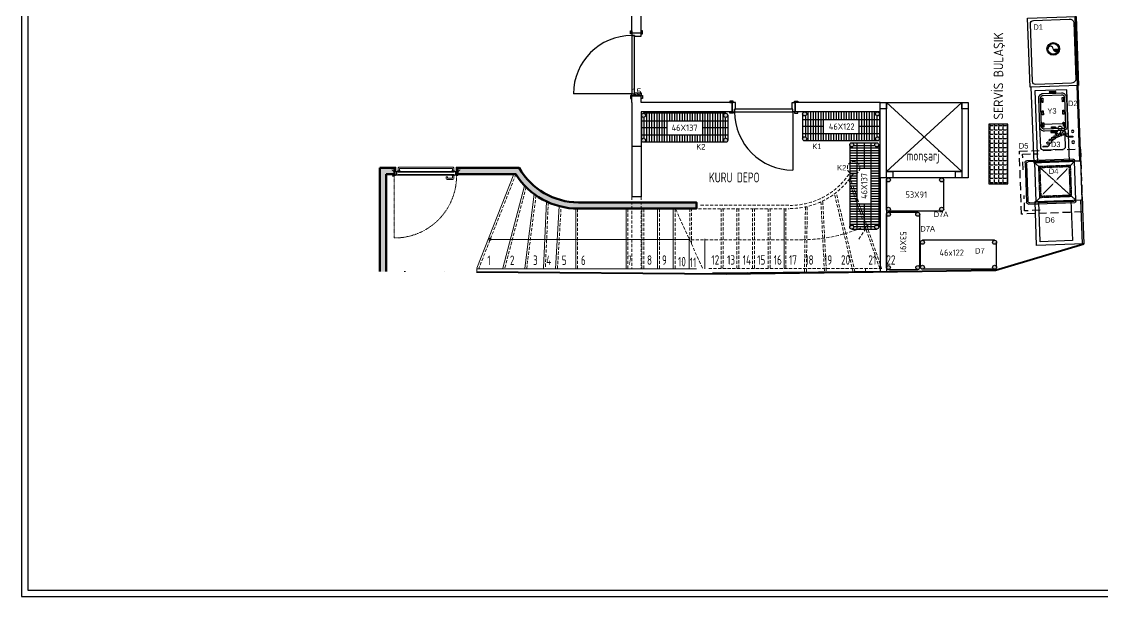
# Model space of a CAD drawing. Header units: millimetres. Extents: x 8884 to 18446, y 10737 to 16556.
# Drawn here: x 8884 to 10600, y 10737 to 11651 of the extents above; entities that cross this region are included whole.
import ezdxf

# ---------------------------------------------------------------- set-up
doc = ezdxf.new("R2010")
doc.units = ezdxf.units.MM
for name, pattern in [('DASHED', [0.75, 0.5, -0.25]), ('DOT', [6.35, 0, -6.35]), ('DUZ', [0]), ('HIDDEN', [0.375, 0.25, -0.125]), ('HIDDENX2', [19.05, 12.7, -6.35])]:
    doc.linetypes.add(name, pattern=pattern)
for name, color, linetype, lineweight in [('continious2', 253, 'Continuous', 25), ('DOGRAMA', 4, 'Continuous', 18), ('DOGRAMA_GOR', 241, 'Continuous', 15), ('Duvar', 1, 'Continuous', 15), ('FURNITURE (3RDF)', 43, 'Continuous', 20), ('M_TAR_03', 41, 'Continuous', 9), ('TRS-ACK-KAPI-AHS', 40, 'Continuous', 18), ('TRS-DVR-EKLNN', 1, 'Continuous', 50), ('TRS-DVR-OZGN', 192, 'Continuous', 40), ('TRS-EKP-KRKLK', 32, 'Continuous', 15), ('TRS-IZD-UST', 190, 'DOT', 20), ('TRS-MRD', 113, 'Continuous', 15), ('TRS-MRD-KABA', 115, 'HIDDEN', 9), ('TRS-YAZI-MAHL', 20, 'Continuous', 13), ('TRS-YAZI-MRDVN', 101, 'Continuous', 0), ('yeni_duvar', 35, 'DUZ', 9)]:
    doc.layers.add(name, color=color, linetype=linetype, lineweight=lineweight)
doc.layers.add('Kıtc-003 Kapı', color=3, linetype='Continuous')
doc.layers.add('S2000-002 Çizgi', color=7, linetype='Continuous')
doc.styles.add('ARIALTUR', font='isocpeur.ttf', dxfattribs={"width": 0.9, "height": 15})
doc.styles.get("Standard").update_dxf_attribs({"font": 'arial.ttf'})
doc.styles.add('STYLE1', font='isocpeur.ttf', dxfattribs={"height": 0.2})
doc.styles.add('TAKSİM', font='GOTHIC.TTF', dxfattribs={"height": 20})
doc.styles.add('yazı_kck_50', font='isocpeur.ttf', dxfattribs={"width": 0.7, "height": 15})
doc.dimstyles.new('ISO-25', dxfattribs={"dimtxt": 10, "dimasz": 2.5, "dimexe": 1.25, "dimexo": 0.625, "dimtad": 1, "dimdec": 0, "dimtxsty": 'Standard', "dimcen": 2.5, "dimadec": 0, "dimazin": 0, "dimtfac": 1, "dimtdec": 0, "dimtmove": 0, "dimatfit": 3, "dimfxl": 1, "dimarcsym": 0})
pattern_1 = [(0, (-55211.069, -31343.1769), (0.3175, 0.635), [0, -0.635])]

# ---------------------------------------------------------------- blocks, each defined once
blk = doc.blocks.new('A$C7ED97EAE')
at = {"layer": 'S2000-002 Çizgi'}
for p, q in [((3.5, 88.5), (65.5, 88.5)), ((3.5, 15), (3.5, 88.5)), ((65.5, 88.5), (65.5, 15)), ((0, 3), (0, 76.5)), ((2, 78.5), (3.5, 78.5)), ((2, 5), (2, 75)), ((3.5, 78.5), (65.5, 78.5)), ((3.5, 76.5), (3.5, 76.5)), ((65.5, 78.5), (67, 78.5)), ((65.5, 76.5), (65.5, 76.5)), ((67, 75), (67, 5)), ((69, 76.5), (69, 3)), ((66, 0), (3, 0)), ((65.5, 15), (3.5, 15)), ((64, 2), (5, 2)), ((67, 15), (65.5, 15))]:
    blk.add_line(p, q, dxfattribs=at)
at = {"layer": 'S2000-002 Çizgi', "linetype": 'DASHED'}
for p, q in [((65.5, 78.5), (3.5, 15)), ((65.5, 15), (3.5, 78.5))]:
    blk.add_line(p, q, dxfattribs=at)
for points in [[(9.5, 21.5), (59.5, 21.5), (59.5, 71.5), (9.5, 71.5)], [(11.5, 23.5), (57.5, 23.5), (57.5, 69.5), (11.5, 69.5)]]:
    blk.add_lwpolyline(points, close=True, dxfattribs=at)
at = {"layer": 'S2000-002 Çizgi'}
for centre, radius, start, end in [((2, 76.5), 2, 90, 180), ((3.5, 75), 1.5, 90, 180), ((65.5, 75), 1.5, 0, 90), ((67, 76.5), 2, 0, 90), ((3, 3), 3, 180, 270), ((5, 5), 3, 180, 270), ((64, 5), 3, 270, 0), ((66, 3), 3, 270, 0)]:
    blk.add_arc(centre, radius, start, end, dxfattribs=at)
blk = doc.blocks.new('A$C40B23311')
for p, q in [((16.6, 64.2), (26.8, 64.2)), ((16.6, 63.4), (26.8, 63.4)), ((16.6, 1.7), (26.8, 1.7)), ((16.6, 0.8), (26.8, 0.8))]:
    blk.add_line(p, q)
for points in [[(44, 10), (44, 55.1, 0.414214), (36.6, 62.6), (7.4, 62.6, 0.414214), (0, 55.1), (0, 10, 0.414214), (7.4, 2.6), (36.6, 2.6, 0.414214)], [(41, 10), (41, 55.1, 0.414214), (36.6, 59.6), (7.4, 59.6, 0.414214), (3, 55.1), (3, 10, 0.414214), (7.4, 5.6), (36.6, 5.6, 0.414214)]]:
    blk.add_lwpolyline(points, format="xyb", close=True)
for points in [[(4.7, 48.5), (6.5, 48.5), (6.5, 55), (4.7, 55)], [(16.6, 65.1), (26.8, 65.1), (26.8, 62.6), (16.6, 62.6)], [(37.5, 48.5), (39.3, 48.5), (39.3, 55), (37.5, 55)], [(4.7, 28.5), (6.5, 28.5), (6.5, 35), (4.7, 35)], [(37.5, 28.5), (39.3, 28.5), (39.3, 35), (37.5, 35)], [(4.7, 9.3), (6.5, 9.3), (6.5, 15.8), (4.7, 15.8)], [(16.6, 2.6), (26.8, 2.6), (26.8, 0), (16.6, 0)], [(25.2, 7.3), (25.2, 9.1), (18.8, 9.1), (18.8, 7.3)], [(37.5, 9.3), (39.3, 9.3), (39.3, 15.8), (37.5, 15.8)]]:
    blk.add_lwpolyline(points, close=True)
blk = doc.blocks.new('A$C0C625EC9')
blk.add_lwpolyline([(0, 2), (70, 2), (70, 0), (0, 0)], close=True)
at = {"layer": 'S2000-002 Çizgi'}
for points in [[(70, 0), (0, 0), (0, 75), (70, 75)], [(70, 18), (6, 18), (6, 69), (70, 69)]]:
    blk.add_lwpolyline(points, close=True, dxfattribs=at)
blk = doc.blocks.new('A$C7BE05278')
at = {"layer": 'S2000-002 Çizgi'}
h = blk.add_hatch(color=256, dxfattribs=at)
h.paths.add_polyline_path([(4.7, 9.9, -0.025454), (4.8, 10.4, 0.278063), (0.8, 7.5), (1.2, 7.3, -0.265675)])
h.paths.add_polyline_path([(5.4, 10.4, 0.028094), (4.8, 10.4, 0.025454), (4.7, 9.9, -0.030609), (5.2, 9.9, -0.027259)])
h.paths.add_polyline_path([(5.4, 10.4, 0.027259), (5.2, 9.9, -0.171751), (7.9, 9), (7.9, 9), (7.9, 9, -1.347305), (5.2, 7.1, -0.147228), (5.2, 9.9, 0.030609), (4.7, 9.9, 0.138731), (4.7, 7, 1.347306), (8.2, 9.4, 0.162476)])
h.paths.add_polyline_path([(12.5, 12.7), (12.7, 13.1, 0.483116), (4.8, 10.4, -0.028094), (5.4, 10.4, -0.470681)])
for p, q in [((14.4, 47.6), (14.3, 41.7)), ((14.4, 47.6), (14.3, 41.7)), ((14.3, 41.7), (15.9, 41.7)), ((14.3, 41.7), (15.9, 41.7)), ((16, 47.6), (14.4, 47.6)), ((16, 47.6), (14.4, 47.6)), ((15.1, 47.6), (15, 38.9)), ((15.9, 41.7), (16, 47.6)), ((15.9, 41.7), (16, 47.6)), ((0.5, 7.3), (0, 0)), ((0.5, 7.3), (0, 0)), ((0, 0), (1.9, 0)), ((1.5, 7.3), (0.5, 7.3)), ((1.5, 7.3), (0.5, 7.3)), ((1.9, 0), (1.5, 7.3)), ((1.9, 0), (1.5, 7.3))]:
    blk.add_line(p, q, dxfattribs=at)
for centre in [(6.3, 47.8), (23.5, 47.6)]:
    blk.add_circle(centre, 1.99, dxfattribs=at)
for centre, radius, start, end in [((17.8, 38.9), 2.86, 179.43, 359.43), ((19.1, 38.9), 1.6, 359.43, 179.43), ((25.1, 38.8), 7.64, 179.43, 242.0346), ((23.5, 30.9), 5.53, 105.7663, 225.7833), ((22.6, 34), 2.23, 242.0346, 105.7663), ((14.4, 12.6), 4.98, 103.1199, 200.7743), ((15.6, 16.7), 3.77, 86.0156, 220.6772), ((13.7, 15.7), 1.76, 236.8088, 103.1199), ((18.1, 21.1), 3.83, 52.4089, 229.1112), ((16.5, 19.2), 1.37, 229.1112, 116.3243), ((20, 25.6), 3.8, 74.9498, 261.6763), ((19.6, 23.1), 1.26, 261.6763, 52.4089), ((20.6, 27.9), 1.41, 225.7833, 74.9498), ((4.8, 5.6), 4.31, 51.245, 156.7533), ((9.4, 8.6), 4.83, 57.0103, 197.5795), ((6.4, 7.6), 1.7, 197.5795, 51.245), ((11.2, 11.3), 1.54, 200.7743, 57.0103)]:
    blk.add_arc(centre, radius, start, end, dxfattribs=at)
blk.add_solid([(15.9, 41.7), (14.3, 41.7), (16, 47.6), (14.4, 47.6)], dxfattribs=at)
blk = doc.blocks.new('f')
at = {"layer": 'S2000-002 Çizgi'}
for p, q in [((10719.7, 11880.9), (10727.5, 11882)), ((10714.5, 11875.5), (10714.5, 11867.6)), ((10718.4, 11877.1), (10724.5, 11872.1))]:
    blk.add_line(p, q, dxfattribs=at)
for points in [[(10768, 11911.7), (10648, 11911.7), (10648, 11836.7), (10768, 11836.7)], [(10768, 11911.7), (10648, 11911.7), (10648, 11909.7), (10768, 11909.7)], [(10768, 11893.7), (10654, 11893.7), (10654, 11842.7), (10768, 11842.7)]]:
    blk.add_lwpolyline(points, close=True, dxfattribs=at)
blk.add_lwpolyline([(10712, 11848.2), (10744, 11848.2, 0.414214), (10748, 11852.2), (10748, 11884.2, 0.414214), (10744, 11888.2), (10712, 11888.2, 0.414214), (10708, 11884.2), (10708, 11852.2, 0.414214)], format="xyb", close=True, dxfattribs=at)
blk.add_circle((10714.7, 11880.4), 3.19, dxfattribs=at)
at = {"layer": 'S2000-002 Çizgi', "xscale": -1}
blk.add_blockref('A$C7BE05278', (10744, 11852.8), dxfattribs=at)
blk = doc.blocks.new('eee')
at = {"layer": 'S2000-002 Çizgi'}
h = blk.add_hatch(color=256, dxfattribs=at)
edge = h.paths.add_edge_path(flags=17)
edge.add_arc((10604.6, 11589.3), 8.5, 0, 360)
edge = h.paths.add_edge_path()
edge.add_arc((10604.6, 11589.3), 10, 0, 360)
edge = h.paths.add_edge_path(flags=16)
edge.add_arc((10608.8, 11589.3), 4.25, 180, 360)
for p, q in [((10642.7, 11639.6), (10640.7, 11639.6)), ((10640.7, 11639.6), (10640.7, 11529.7))]:
    blk.add_line(p, q)
blk.add_lwpolyline([(10642.7, 11639.6), (10642.7, 11529.7), (10565.7, 11529.7), (10565.7, 11639.6)], close=True, dxfattribs=at)
blk.add_lwpolyline([(10638.7, 11630.6), (10638.7, 11538.7, -0.340481), (10631.7, 11533.7), (10574.7, 11533.7, -0.414214), (10569.7, 11538.7), (10569.7, 11630.6, -0.414214), (10574.7, 11635.6), (10631.7, 11635.6, -0.340481)], format="xyb", close=True, dxfattribs=at)
for radius in [10, 8.5]:
    blk.add_circle((10604.6, 11589.3), radius, dxfattribs=at)
for centre, start, end in [((10600.3, 11589.3), 0, 180), ((10608.8, 11589.3), 180, 0)]:
    blk.add_arc(centre, 4.25, start, end, dxfattribs=at)
blk = doc.blocks.new('91x53')
at = {"lineweight": -2}
h = blk.add_hatch(color=256, dxfattribs=at)
h.paths.add_polyline_path([(9970.1, 11223.5, 1), (9963.7, 11223.5, 1)])
h.paths.add_polyline_path([(9963.7, 11176.9, 1), (9970.1, 11176.9, 1)])
h = blk.add_hatch(color=256, dxfattribs=at)
h.paths.add_polyline_path([(10054.7, 11223.5, 1), (10048.3, 11223.5, 1)])
h.paths.add_polyline_path([(10048.3, 11176.9, 1), (10054.7, 11176.9, 1)])
for p, q in [((10051.5, 11226.7), (9966.9, 11226.7)), ((9963.7, 11176.9), (9963.7, 11223.5)), ((10054.7, 11176.9), (10054.7, 11223.5)), ((10051.5, 11173.7), (9966.9, 11173.7))]:
    blk.add_line(p, q)
for centre in [(9966.9, 11223.5), (10051.5, 11223.5), (9966.9, 11176.9), (10051.5, 11176.9)]:
    blk.add_circle(centre, 3.2)
at = {"style": 'STYLE1', "width": 0.8}
blk.add_text('53X91', height=10, dxfattribs=at).set_placement((9994, 11195.1))
blk = doc.blocks.new('46x137 tel')
at = {"lineweight": -2}
h = blk.add_hatch(color=256, dxfattribs=at)
h.paths.add_polyline_path([(-3.2, 39.6, 1), (3.2, 39.6, 1)])
h.paths.add_polyline_path([(3.2, 0, 1), (-3.2, 0, 1)])
h = blk.add_hatch(color=256, dxfattribs=at)
h.paths.add_polyline_path([(133.8, 39.6, 1), (127.4, 39.6, 1)])
h.paths.add_polyline_path([(127.4, 0, 1), (133.8, 0, 1)])
for p, q in [((-3.2, 39.6), (-3.2, 0)), ((130.6, 42.8), (0, 42.8)), ((133.8, 39.6), (133.8, 0)), ((130.6, -3.2), (0, -3.2))]:
    blk.add_line(p, q)
for centre in [(0, 39.6), (130.6, 39.6), (0, 0), (130.6, 0)]:
    blk.add_circle(centre, 3.2)
at = {"layer": 'continious2'}
for p, q in [((0.8, 35.7), (0.8, 3.9)), ((4.8, 42.8), (4.8, -3.2)), ((8.9, 42.8), (8.9, -3.2)), ((12.9, 42.8), (12.9, -3.2)), ((16.9, 42.8), (16.9, -3.2)), ((21, 42.8), (21, -3.2)), ((25, 42.8), (25, -3.2)), ((29, 42.8), (29, -3.2)), ((33.1, 42.8), (33.1, -3.2)), ((37.1, 42.8), (37.1, -3.2)), ((41.1, 42.8), (41.1, 30.9)), ((45.2, 42.8), (45.2, 30.9)), ((49.2, 42.8), (49.2, 30.9)), ((53.2, 42.8), (53.2, 30.9)), ((57.2, 42.8), (57.2, 30.9)), ((61.3, 42.8), (61.3, 30.9)), ((65.3, 42.8), (65.3, 30.9)), ((69.3, 42.8), (69.3, 30.9)), ((73.4, 42.8), (73.4, 30.9)), ((77.4, 42.8), (77.4, 30.9)), ((81.4, 42.8), (81.4, 30.9)), ((85.5, 42.8), (85.5, 30.9)), ((89.5, 42.8), (89.5, 30.9)), ((93.5, 42.8), (93.5, -3.2)), ((97.5, 42.8), (97.5, -3.2)), ((101.6, 42.8), (101.6, -3.2)), ((105.6, 42.8), (105.6, -3.2)), ((109.6, 42.8), (109.6, -3.2)), ((113.7, 42.8), (113.7, -3.2)), ((117.7, 42.8), (117.7, -3.2)), ((121.7, 42.8), (121.7, -3.2)), ((125.8, 42.8), (125.8, -3.2)), ((129.8, 35.7), (129.8, 3.9)), ((-3.2, 30.9), (133.8, 30.9)), ((37.1, 19.8), (-3.2, 19.8)), ((133.8, 19.8), (93.5, 19.8)), ((-3.2, 8.7), (133.8, 8.7)), ((41.1, 8.7), (41.1, -3.2)), ((45.2, 8.7), (45.2, -3.2)), ((49.2, 8.7), (49.2, -3.2)), ((53.2, 8.7), (53.2, -3.2)), ((57.2, 8.7), (57.2, -3.2)), ((61.3, 8.7), (61.3, -3.2)), ((65.3, 8.7), (65.3, -3.2)), ((69.3, 8.7), (69.3, -3.2)), ((73.4, 8.7), (73.4, -3.2)), ((77.4, 8.7), (77.4, -3.2)), ((81.4, 8.7), (81.4, -3.2)), ((85.5, 8.7), (85.5, -3.2)), ((89.5, 8.7), (89.5, -3.2))]:
    blk.add_line(p, q, dxfattribs=at)
at = {"style": 'STYLE1', "width": 0.8}
blk.add_text('46X137', height=10, dxfattribs=at).set_placement((44.7, 14.9))
blk = doc.blocks.new('46x122 tel')
at = {"lineweight": -2}
h = blk.add_hatch(color=256, dxfattribs=at)
h.paths.add_polyline_path([(3.2, 39.6, 1), (-3.2, 39.6, 1)])
h.paths.add_polyline_path([(-3.2, 0, 1), (3.2, 0, 1)])
h = blk.add_hatch(color=256, dxfattribs=at)
h.paths.add_polyline_path([(112.4, 39.6, 1), (118.8, 39.6, 1)])
h.paths.add_polyline_path([(118.8, 0, 1), (112.4, 0, 1)])
for p, q in [((-3.2, 39.6), (-3.2, 0)), ((115.6, 42.8), (0, 42.8)), ((118.8, 39.6), (118.8, 0)), ((115.6, -3.2), (0, -3.2))]:
    blk.add_line(p, q)
for centre in [(0, 39.6), (115.6, 39.6), (0, 0), (115.6, 0)]:
    blk.add_circle(centre, 3.2)
at = {"layer": 'continious2'}
for p, q in [((1.2, 35.7), (1.2, 3.9)), ((5.3, 42.8), (5.3, -3.2)), ((9.3, 42.8), (9.3, -3.2)), ((13.4, 42.8), (13.4, -3.2)), ((17.4, 42.8), (17.4, -3.2)), ((21.5, 42.8), (21.5, -3.2)), ((25.5, 42.8), (25.5, -3.2)), ((29.6, 42.8), (29.6, -3.2)), ((33.6, 42.8), (33.6, 30.9)), ((37.7, 42.8), (37.7, 30.9)), ((41.7, 42.8), (41.7, 30.9)), ((45.8, 42.8), (45.8, 30.9)), ((49.8, 42.8), (49.8, 30.9)), ((53.9, 42.8), (53.9, 30.9)), ((57.9, 42.8), (57.9, 30.9)), ((62, 42.8), (62, 30.9)), ((66, 42.8), (66, 30.9)), ((70.1, 42.8), (70.1, 30.9)), ((74.1, 42.8), (74.1, 30.9)), ((78.2, 42.8), (78.2, 30.9)), ((82.2, 42.8), (82.2, 30.9)), ((86.3, 42.8), (86.3, -3.2)), ((90.3, 42.8), (90.3, -3.2)), ((94.4, 42.8), (94.4, -3.2)), ((98.4, 42.8), (98.4, -3.2)), ((102.5, 42.8), (102.5, -3.2)), ((106.5, 42.8), (106.5, -3.2)), ((110.6, 42.8), (110.6, -3.2)), ((114.6, 35.7), (114.6, 3.9)), ((-3.2, 30.9), (118.8, 30.9)), ((29.6, 19.8), (-3.2, 19.8)), ((118.8, 19.8), (86.3, 19.8)), ((-3.2, 8.7), (118.8, 8.7)), ((33.6, 8.7), (33.6, -3.2)), ((37.7, 8.7), (37.7, -3.2)), ((41.7, 8.7), (41.7, -3.2)), ((45.8, 8.7), (45.8, -3.2)), ((49.8, 8.7), (49.8, -3.2)), ((53.9, 8.7), (53.9, -3.2)), ((57.9, 8.7), (57.9, -3.2)), ((62, 8.7), (62, -3.2)), ((66, 8.7), (66, -3.2)), ((70.1, 8.7), (70.1, -3.2)), ((74.1, 8.7), (74.1, -3.2)), ((78.2, 8.7), (78.2, -3.2)), ((82.2, 8.7), (82.2, -3.2))]:
    blk.add_line(p, q, dxfattribs=at)
at = {"style": 'STYLE1', "width": 0.8}
blk.add_text('46X122', height=10, dxfattribs=at).set_placement((38.4, 14.5))
blk = doc.blocks.new('A$C0F715291')
at = {"layer": 'Kıtc-003 Kapı'}
blk.add_line((100.1, 92.6, 0), (100.1, 0, 0), dxfattribs=at)
at = {"layer": 'Kıtc-003 Kapı', "elevation": 0}
for points in [[(0, 107.6), (5, 107.6), (5, 109.6), (0, 109.6)], [(107.6, 107.6), (102.6, 107.6), (102.6, 109.6), (107.6, 109.6)], [(0, 92.6), (5, 92.6), (5, 90.6), (0, 90.6)], [(100.1, 96.8), (7.5, 96.8), (7.5, 92.6), (100.1, 92.6)], [(107.6, 92.6), (102.6, 92.6), (102.6, 90.6), (107.6, 90.6)]]:
    blk.add_lwpolyline(points, close=True, dxfattribs=at)
for points in [[(3.8, 92.6), (7.5, 92.6), (7.5, 96.8), (8.8, 96.8), (8.8, 107.6), (3.8, 107.6), (3.8, 92.6)], [(103.8, 92.6), (100.1, 92.6), (100.1, 96.8), (98.8, 96.8), (98.8, 107.6), (103.8, 107.6), (103.8, 92.6)]]:
    blk.add_lwpolyline(points, dxfattribs=at)
at = {"layer": 'Kıtc-003 Kapı'}
blk.add_arc((100.1, 92.6, 0), 92.6, 180, 270, dxfattribs=at)
blk = doc.blocks.new('122X46')
at = {"lineweight": -2}
h = blk.add_hatch(color=256, dxfattribs=at)
h.paths.add_polyline_path([(9943.4, 11200.8, 1), (9937, 11200.8, 1)])
h.paths.add_polyline_path([(9937, 11161.2, 1), (9943.4, 11161.2, 1)])
h = blk.add_hatch(color=256, dxfattribs=at)
h.paths.add_polyline_path([(10058, 11200.8, 1), (10051.6, 11200.8, 1)])
h.paths.add_polyline_path([(10051.6, 11161.2, 1), (10058, 11161.2, 1)])
for p, q in [((9937, 11161.2), (9937, 11200.8)), ((10054.8, 11204), (9940.2, 11204)), ((10058, 11161.2), (10058, 11200.8)), ((10054.8, 11158), (9940.2, 11158))]:
    blk.add_line(p, q)
for centre in [(9940.2, 11200.8), (10054.8, 11200.8), (9940.2, 11161.2), (10054.8, 11161.2)]:
    blk.add_circle(centre, 3.2)
at = {"style": 'STYLE1', "width": 0.8}
blk.add_text('46x122', height=10, dxfattribs=at).set_placement((9967.3, 11179.4))
blk = doc.blocks.new('*D23')
at = {"color": 0, "lineweight": -2, "transparency": 16777216}
for p, q in [((9852.9, 11523.1), (9852.9, 11535.4)), ((9865.4, 11534.1), (9855.4, 11534.1)), ((9867.9, 11523.1), (9867.9, 11535.4))]:
    blk.add_line(p, q, dxfattribs=at)
at = {"color": 0, "transparency": 16777216}
for points in [[(9855.4, 11534.5), (9855.4, 11533.7), (9852.9, 11534.1)], [(9865.4, 11534.5), (9865.4, 11533.7), (9867.9, 11534.1)]]:
    blk.add_solid(points, dxfattribs=at)
at = {"layer": 'Defpoints', "color": 0, "transparency": 16777216}
for p in [(9852.9, 11534.1), (9852.9, 11522.5), (9867.9, 11522.5)]:
    blk.add_point(p, dxfattribs=at)
at = {"color": 0, "transparency": 16777216, "insert": (9860.4, 11539.8), "char_height": 10, "attachment_point": 5}
blk.add_mtext('15', dxfattribs=at)

msp = doc.modelspace()

# ---------------------------------------------------------------- hatches: boundary and pattern name
h = msp.add_hatch()
h.set_pattern_fill('ANGLE', color=256, angle=360)
h.set_pattern_definition([(360, (8123.865, 5681.3134), (-1e-14, 6.985), [5.08, -1.905]), (90, (8123.865, 5681.3134), (-6.985, -1e-14), [5.08, -1.905])])
h.paths.add_polyline_path([(10420.2, 11393), (10450.2, 11393), (10450.2, 11488), (10420.2, 11488)])
at = {"layer": 'yeni_duvar'}
h = msp.add_hatch(dxfattribs=at)
h.set_pattern_fill('DOTS', color=256, scale=0.4, style=0)
h.set_pattern_definition(pattern_1)
h.paths.add_polyline_path([(9453, 11418.3), (9476, 11418.3), (9476.1, 11408.3), (9463, 11408.3), (9463, 11253.5), (9453, 11253.5)])
h = msp.add_hatch(dxfattribs=at)
h.set_pattern_fill('DOTS', color=256, scale=0.4, style=0)
h.set_pattern_definition(pattern_1)
edge = h.paths.add_edge_path()
edge.add_line((9576, 11418.3), (9674.2, 11418.3))
edge.add_arc((9768.1, 11471.7), 108.1, 209.6049, 270)
edge.add_line((9768.1, 11363.6), (9955.6, 11363.6))
edge.add_line((9955.6, 11363.6), (9955.6, 11353.6))
edge.add_line((9955.6, 11353.6), (9768.1, 11353.6))
edge.add_arc((9768.1, 11471.7), 118.1, 212.4705, 270, ccw=False)
edge.add_line((9668.5, 11408.3), (9575.2, 11408.3))
edge.add_line((9575.2, 11408.3), (9576, 11418.3))

# ---------------------------------------------------------------- linework, layer by layer
for p, q in [((9867.9, 11632.5, 33.2), (9867.9, 11792, 33.2)), ((9852.9, 11632.5, 33.2), (9852.8, 11669.4, 33.2)), ((9867.9, 11632.5, 33.2), (9852.9, 11632.5, 33.2)), ((9852.9, 11522.5, 33.2), (9852.9, 11532.5, 33.2)), ((9867.9, 11532.5, 33.2), (9852.9, 11532.5, 33.2)), ((9852.9, 11522.5, 33.2), (9852.9, 11372.5, 33.2)), ((9867.9, 11522.5, 33.2), (9867.9, 11532.5, 33.2)), ((9867.9, 11522.5, 33.2), (9867.9, 11532.5, 33.2)), ((10012.6, 11522.5, 33.2), (9867.9, 11522.5, 33.2)), ((10012.6, 11507.5, 33.2), (10012.6, 11522.5, 33.2)), ((10247.3, 11522.5, 33.2), (10112.6, 11522.5, 33.2)), ((10112.6, 11507.5, 33.2), (10112.6, 11522.5, 33.2)), ((10377.3, 11412.5, 33.2), (10257.3, 11522.5, 33.2)), ((10377.3, 11522.5, 33.2), (10257.3, 11412.5, 33.2)), ((10012.6, 11507.5, 33.2), (9867.9, 11507.5, 33.2)), ((9867.9, 11507.5, 33.2), (9867.9, 11372.5, 33.2)), ((9867.9, 11507.5, 33.2), (9867.9, 11372.5, 33.2)), ((10247.3, 11507.5, 33.2), (10112.6, 11507.5, 33.2)), ((9867.9, 11452.5, 33.2), (9852.9, 11452.5, 33.2)), ((10247.3, 11402.5, 33.2), (10247.3, 11253.6, 33.2)), ((10257.3, 11402.5, 33.2), (10257.3, 11253.7, 33.2)), ((9867.9, 11372.5, 33.2), (9852.9, 11372.5, 33.2)), ((10430.8, 11256.1, 33.2), (10570.9, 11297.5, 66.4)), ((10430.8, 11256.1, 33.2), (10570.9, 11297.5, 66.4)), ((9453, 11253.5, 66.4), (9452.9, 11278.1, 66.4)), ((10191.8, 11252.8, 33.2), (10191.8, 11252.7, 33.2)), ((10201.8, 11252.9, 33.2), (10201.8, 11252.7, 33.2))]:
    msp.add_line(p, q)
for points in [[(8883.8, 10737.4), (11834.4, 10737.4), (11834.4, 12581.7), (8883.8, 12581.7)], [(8893.8, 10747.4), (11824.4, 10747.4), (11824.4, 12571.7), (8893.8, 12571.7)]]:
    msp.add_lwpolyline(points, close=True)
at = {"elevation": 33.2}
for points in [[(10257.3, 11522.5), (10257.3, 11512.5), (10247.3, 11512.5), (10247.3, 11522.5)], [(10247.3, 11522.5), (10387.3, 11522.5), (10387.3, 11402.5), (10247.3, 11402.5)], [(10377.3, 11412.5), (10257.3, 11412.5), (10257.3, 11522.5), (10377.3, 11522.5)], [(10387.3, 11522.5), (10387.3, 11512.5), (10377.3, 11512.5), (10377.3, 11522.5)], [(10450.2, 11488), (10420.2, 11488), (10420.2, 11393), (10450.2, 11393)], [(10267.3, 11412.5), (10267.3, 11402.5), (10257.3, 11402.5), (10257.3, 11412.5)], [(10377.3, 11412.5), (10377.3, 11402.5), (10367.3, 11402.5), (10367.3, 11412.5)]]:
    msp.add_lwpolyline(points, close=True, dxfattribs=at)
at = {"layer": 'DOGRAMA'}
msp.add_line((9472.4, 11408.1, 33.2), (9472.4, 11408.3, 33.2), dxfattribs=at)
at = {"layer": 'DOGRAMA', "elevation": 33.2}
for points in [[(9472.4, 11408.3), (9471.6, 11408.3, 0.414214), (9471.5, 11408.2), (9471.5, 11407.3, 0.414214), (9471.6, 11407.2), (9476.2, 11407.2, 0.414214), (9476.3, 11407.3), (9476.3, 11408.4, 0.414214), (9476.2, 11408.5), (9475.9, 11408.5, -0.414214), (9475.8, 11408.6), (9475.8, 11412.1, -0.414214), (9475.9, 11412.2), (9476.2, 11412.2, 0.414214), (9476.3, 11412.3), (9476.3, 11414, -0.414214), (9476.4, 11414.1), (9478.1, 11414.1, -0.473285), (9478.2, 11414), (9478, 11413.2, 0.473285), (9478.1, 11413.1), (9478.2, 11413.1, 0.414214), (9478.3, 11413.2), (9478.3, 11419.5, 0.414214), (9478.2, 11419.6), (9475.1, 11419.6, 0.414214), (9475, 11419.5), (9475, 11418.4, 0.414214), (9475.1, 11418.3), (9475.9, 11418.3), (9475.9, 11418.5), (9475.2, 11418.5), (9475.2, 11419.4), (9478.1, 11419.4), (9478.1, 11414.3), (9476.4, 11414.3, 0.414214), (9476.1, 11414), (9476.1, 11412.4), (9475.9, 11412.4, 0.414214), (9475.6, 11412.1), (9475.6, 11408.6, 0.414214), (9475.9, 11408.3), (9476.1, 11408.3), (9476.1, 11407.4), (9471.7, 11407.4), (9471.7, 11408.1), (9472.4, 11408.1)], [(9579.8, 11408.3), (9580.6, 11408.3, -0.414214), (9580.7, 11408.2), (9580.7, 11407.3, -0.414214), (9580.6, 11407.2), (9576, 11407.2, -0.414214), (9575.9, 11407.3), (9575.9, 11408.4, -0.414214), (9576, 11408.5), (9576.3, 11408.5, 0.414214), (9576.4, 11408.6), (9576.4, 11412.1, 0.414214), (9576.3, 11412.2), (9576, 11412.2, -0.414214), (9575.9, 11412.3), (9575.9, 11414, 0.414214), (9575.8, 11414.1), (9574.1, 11414.1, 0.473285), (9574, 11414), (9574.2, 11413.2, -0.473285), (9574.1, 11413.1), (9574, 11413.1, -0.414214), (9573.9, 11413.2), (9573.9, 11419.5, -0.414214), (9574, 11419.6), (9577.1, 11419.6, -0.414214), (9577.2, 11419.5), (9577.2, 11418.4, -0.414214), (9577.1, 11418.3), (9576.3, 11418.3), (9576.3, 11418.5), (9577, 11418.5), (9577, 11419.4), (9574.1, 11419.4), (9574.1, 11414.3), (9575.8, 11414.3, -0.414214), (9576.1, 11414), (9576.1, 11412.4), (9576.3, 11412.4, -0.414214), (9576.6, 11412.1), (9576.6, 11408.6, -0.414214), (9576.3, 11408.3), (9576.1, 11408.3), (9576.1, 11407.4), (9580.5, 11407.4), (9580.5, 11408.1), (9579.8, 11408.1), (9579.8, 11408.3)]]:
    msp.add_lwpolyline(points, format="xyb", dxfattribs=at)
for points in [[(9574.6, 11406.7), (9574.6, 11406.5), (9576.6, 11406.5), (9576.6, 11407.1), (9575.4, 11407.1), (9575.4, 11412.9), (9560.7, 11412.9), (9476.9, 11412.9), (9476.9, 11407.2), (9475.7, 11407.2), (9475.7, 11406.5), (9477.7, 11406.5), (9477.7, 11406.7), (9475.9, 11406.7), (9475.9, 11407), (9477.1, 11407), (9477.1, 11412.7), (9560.7, 11412.7), (9575.2, 11412.7), (9575.2, 11406.9), (9576.4, 11406.9), (9576.4, 11406.7), (9574.6, 11406.7)], [(9477.1, 11406.9), (9476.1, 11406.9), (9476.1, 11406.7), (9573.3, 11406.7), (9573.3, 11406.9)], [(9479.2, 11411.2), (9479, 11411.2), (9479, 11412.4), (9481.9, 11412.4), (9481.9, 11412.5), (9477.3, 11412.5), (9477.3, 11407.1), (9481.9, 11407.1), (9481.9, 11407.2), (9479, 11407.2), (9479, 11408.4), (9479.2, 11408.4), (9479.2, 11407.4), (9482.1, 11407.4), (9482.1, 11406.9), (9477.1, 11406.9), (9477.1, 11412.7), (9482.1, 11412.7), (9482.1, 11412.2), (9479.2, 11412.2), (9479.2, 11411.2)], [(9573, 11411.2), (9573.2, 11411.2), (9573.2, 11412.4), (9570.3, 11412.4), (9570.3, 11412.5), (9574.9, 11412.5), (9574.9, 11407.1), (9570.3, 11407.1), (9570.3, 11407.2), (9573.2, 11407.2), (9573.2, 11408.4), (9573, 11408.4), (9573, 11407.4), (9570.1, 11407.4), (9570.1, 11406.9), (9575.1, 11406.9), (9575.1, 11412.7), (9570.1, 11412.7), (9570.1, 11412.2), (9573, 11412.2), (9573, 11411.2)]]:
    msp.add_lwpolyline(points, dxfattribs=at)
for points in [[(9479.3, 11412.1), (9479.3, 11407.5), (9479.5, 11407.5), (9479.5, 11412.1)], [(9572.9, 11412.1), (9572.9, 11407.5), (9572.7, 11407.5), (9572.7, 11412.1)]]:
    msp.add_lwpolyline(points, close=True, dxfattribs=at)
at = {"layer": 'DOGRAMA_GOR'}
for p, q in [((9473.1, 11406.5, 33.2), (9473.2, 11406.5, 33.2)), ((9473.7, 11407.2, 33.2), (9473.7, 11406.8, 33.2)), ((9473.9, 11406.7, 33.2), (9473.7, 11406.7, 33.2)), ((9473.9, 11407.2, 33.2), (9473.9, 11406.7, 33.2)), ((9558.3, 11404, 33.2), (9560.3, 11404, 33.2)), ((9558.3, 11401.7, 33.2), (9558.3, 11404, 33.2)), ((9559.8, 11400.2, 33.2), (9568.8, 11400.2, 33.2)), ((9560.3, 11404, 33.2), (9560.3, 11402.2, 33.2)), ((9570.3, 11401.7, 33.2), (9570.3, 11406.2, 33.2)), ((9576.3, 11412.1, 33.2), (9575.3, 11412.1, 33.2)), ((9576.3, 11411.9, 33.2), (9575.3, 11411.9, 33.2)), ((9576.3, 11408.8, 33.2), (9575.3, 11408.8, 33.2)), ((9576.3, 11408.6, 33.2), (9575.3, 11408.6, 33.2))]:
    msp.add_line(p, q, dxfattribs=at)
at = {"layer": 'DOGRAMA_GOR', "linetype": 'HIDDEN', "ltscale": 0.001, "elevation": 33.2}
for points in [[(9471.8, 11415.4), (9471.9, 11415.5), (9475.7, 11412.1), (9475.7, 11408.6), (9475.5, 11408.6), (9475.5, 11412), (9471.8, 11415.4)], [(9580.4, 11415.4), (9580.3, 11415.5), (9576.5, 11412.1), (9576.5, 11408.6), (9576.7, 11408.6), (9576.7, 11412), (9580.4, 11415.4)]]:
    msp.add_lwpolyline(points, dxfattribs=at)
at = {"layer": 'DOGRAMA_GOR', "elevation": 33.2}
for points in [[(9560.7, 11419.5), (9483.3, 11419.5, 0.414214), (9481.8, 11418), (9481.8, 11413.5)], [(9483.8, 11413.5), (9483.8, 11417.4, -0.414214), (9483.9, 11417.5), (9560.7, 11417.5)], [(9560.7, 11419.5), (9568.8, 11419.5, -0.414214), (9570.3, 11418), (9570.3, 11413.5)], [(9568.3, 11413.5), (9568.3, 11417.4, 0.414214), (9568.2, 11417.5), (9560.7, 11417.5)], [(9476.4, 11407.1), (9476.7, 11407.1, 0.414214), (9476.9, 11407.3), (9476.9, 11410.9), (9476.7, 11410.9), (9476.7, 11407.4, -0.414214), (9476.6, 11407.3), (9476.4, 11407.3)], [(9568.3, 11406.2), (9568.3, 11402.3, -0.414214), (9568.2, 11402.2), (9560.3, 11402.2)]]:
    msp.add_lwpolyline(points, format="xyb", dxfattribs=at)
for points in [[(9475.9, 11411.9), (9475.9, 11408.8), (9476.2, 11408.8), (9476.2, 11411.9)], [(9480.8, 11413), (9480.8, 11413.5), (9484.8, 11413.5), (9484.8, 11413)], [(9571.3, 11413), (9571.3, 11413.5), (9567.3, 11413.5), (9567.3, 11413)], [(9571.3, 11406.7), (9571.3, 11406.2), (9567.3, 11406.2), (9567.3, 11406.7)], [(9576.3, 11411.9), (9576.3, 11408.8), (9576, 11408.8), (9576, 11411.9)]]:
    msp.add_lwpolyline(points, close=True, dxfattribs=at)
at = {"layer": 'DOGRAMA_GOR'}
for centre, radius in [((9473.8, 11406, 33.2), 0.75), ((9477.3, 11413.6, 33.2), 0.5), ((9574.9, 11413.6, 33.2), 0.5)]:
    msp.add_circle(centre, radius, dxfattribs=at)
for centre, radius, start, end in [((9473.8, 11406, 33.2), 0.85, 96.7571, 141.2952), ((9474.9, 11406.6, 33.2), 0.721, 120.7227, 177.0614), ((9474.9, 11406.6, 33.2), 0.521, 86.0291, 194.3784), ((9559.8, 11401.7, 33.2), 1.5, 180.0008, 270.0008), ((9568.8, 11401.7, 33.2), 1.5, 270.0008, 0.0008)]:
    msp.add_arc(centre, radius, start, end, dxfattribs=at)
at = {"layer": 'Duvar'}
msp.add_line((10570.9, 11297.5, 66.4), (10557.8, 11660, 66.4), dxfattribs=at)
msp.add_line((10570.9, 11297.5, 66.4), (10557.8, 11660, 66.4), dxfattribs=at)
at = {"layer": 'Duvar', "elevation": 66.4}
msp.add_lwpolyline([(10570.9, 11297.5), (10557.8, 11660)], dxfattribs=at)
at = {"layer": 'FURNITURE (3RDF)', "elevation": 165.9}
msp.add_lwpolyline([(10240.8, 11254.2), (10240.8, 11254.4)], dxfattribs=at)
msp.add_lwpolyline([(10240.8, 11254.2), (10240.8, 11254.4)], dxfattribs=at)
at = {"layer": 'M_TAR_03', "elevation": 33.2}
for points in [[(9560.7, 11406.9), (9570.1, 11406.9)], [(9573, 11408.4), (9573, 11407.4), (9570.1, 11407.4), (9570.1, 11406.9), (9575.1, 11406.9), (9575.1, 11412.7), (9570.1, 11412.7), (9570.1, 11412.2), (9573, 11412.2), (9573, 11411.2)]]:
    msp.add_lwpolyline(points, dxfattribs=at)
at = {"layer": 'S2000-002 Çizgi', "linetype": 'HIDDENX2', "elevation": 66.4}
msp.add_lwpolyline([(10472.1, 11344.9), (10468.5, 11444.9), (10565.5, 11448.4), (10569, 11348.4)], close=True, dxfattribs=at)
for points in [[(10474.6, 11415.5), (10473.7, 11440.1), (10498.3, 11440.9)], [(10501.5, 11351), (10476.9, 11350.1), (10476, 11374.7)]]:
    msp.add_lwpolyline(points, dxfattribs=at)
at = {"layer": 'TRS-ACK-KAPI-AHS', "linetype": 'DASHED', "ltscale": 0.1}
msp.add_line((9475.7, 11408.9, 33.2), (9475.7, 11307, 33.2), dxfattribs=at)
at = {"layer": 'TRS-ACK-KAPI-AHS', "elevation": 33.2}
msp.add_lwpolyline([(9482.1, 11411.7), (9482.1, 11412.7), (9560.7, 11412.7), (9570.1, 11412.7), (9570.1, 11411.7), (9482.1, 11411.7)], dxfattribs=at)
msp.add_lwpolyline([(9560.7, 11407.9), (9570.1, 11407.9), (9570.1, 11406.9), (9482.1, 11406.9), (9482.1, 11407.9)], close=True, dxfattribs=at)
at = {"layer": 'TRS-ACK-KAPI-AHS', "linetype": 'DASHED', "ltscale": 0.1}
msp.add_arc((9476.1, 11405.5, 33.2), 98.5, 269.7666, 4.251, dxfattribs=at)
at = {"layer": 'TRS-DVR-EKLNN'}
for p, q in [((9453, 11253.5, 66.4), (9453, 11418.3, 66.4)), ((9476, 11418.3, 33.2), (9453, 11418.3, 33.2)), ((9463, 11253.5, 33.2), (9463, 11408.3, 33.2)), ((9475.7, 11408.3, 33.2), (9463, 11408.3, 33.2))]:
    msp.add_line(p, q, dxfattribs=at)
at = {"layer": 'TRS-DVR-EKLNN', "elevation": 33.2}
for points in [[(9476, 11418.3), (9476, 11408.3)], [(9576, 11418.3), (9576, 11408.3)]]:
    msp.add_lwpolyline(points, dxfattribs=at)
msp.add_lwpolyline([(9576, 11418.3), (9674.2, 11418.3, 0.269798), (9768.1, 11363.6), (9955.6, 11363.6), (9955.6, 11353.6), (9768.1, 11353.6, -0.256428), (9668.5, 11408.3), (9575.2, 11408.3)], format="xyb", close=True, dxfattribs=at)
at = {"layer": 'TRS-DVR-OZGN'}
for p, q in [((10430.8, 11256.1, 33.2), (10570.9, 11297.5, 66.4)), ((10002.7, 11250.2, 66.4), (10430.8, 11256.1, 66.4)), ((10002.7, 11250.2, 66.4), (10430.8, 11256.1, 66.4))]:
    msp.add_line(p, q, dxfattribs=at)
for points, elevation in [([(9606.3, 11253.2), (10002.7, 11250.2)], 33.2), ([(10002.7, 11250.2), (10430.8, 11256.1)], 66.4)]:
    msp.add_lwpolyline(points, dxfattribs=dict(at, elevation=elevation))
at = {"layer": 'TRS-EKP-KRKLK'}
for p, q in [((9607, 11258.2, 33.2), (9955.6, 11258.2, 33.2)), ((9607, 11253.2, 33.2), (9607, 11258.2, 33.2))]:
    msp.add_line(p, q, dxfattribs=at)
at = {"layer": 'TRS-IZD-UST', "ltscale": 10}
msp.add_line((9492.5, 11253.9, 33.2), (9605.5, 11253.2, 33.2), dxfattribs=at)
at = {"layer": 'TRS-MRD'}
for p, q in [((9665.6, 11408.3, 33.2), (9607, 11259, 33.2)), ((9682.6, 11389.9, 28), (9648.1, 11259, 28)), ((9698.1, 11376.7, 28), (9683, 11259, 33.2)), ((9717.3, 11365.5, 38.4), (9712.7, 11259, 38.4)), ((9732, 11258.2, 33.2), (9737.7, 11357.6, 33.2)), ((9763.9, 11258.2, 33.2), (9763.9, 11353.4, 33.2)), ((9843.9, 11258.2, 33.2), (9843.9, 11353.4, 33.2)), ((9893.9, 11258.2, 33.2), (9893.9, 11353.4, 33.2)), ((9918.9, 11258.2, 33.2), (9918.9, 11352.4, 33.2)), ((9943.9, 11258.2, 33.2), (9943.9, 11305.5, 33.2)), ((9968.9, 11258.2, 33.2), (9968.9, 11305.5, 33.2))]:
    msp.add_line(p, q, dxfattribs=at)
at = {"layer": 'TRS-MRD', "linetype": 'Continuous'}
msp.add_line((9980.9, 11251.7, 33.2), (10430.8, 11256.1, 33.2), dxfattribs=at)
at = {"layer": 'TRS-MRD', "elevation": 33.2}
msp.add_lwpolyline([(9627.6, 11304.6), (9944.5, 11304.6)], dxfattribs=at)
at = {"layer": 'TRS-MRD'}
msp.add_circle((9627.6, 11304.6, 33.2), 1.84, dxfattribs=at)
at = {"layer": 'TRS-MRD-KABA', "ltscale": 20}
for p, q in [((9668.8, 11408.2, 33.2), (9609.8, 11258.2, 33.2)), ((9685.1, 11387.7, 28), (9651.1, 11258.5, 28)), ((9700.8, 11374.7, 28.1), (9686, 11258.8, 33.2)), ((9720.2, 11363.8, 38.4), (9715.7, 11259, 38.4)), ((9734.9, 11258, 33.2), (9740.7, 11356.9, 33.2)), ((9766.9, 11258.2, 33.2), (9766.9, 11353.4, 33.2)), ((9896.9, 11258.2, 33.2), (9896.9, 11353.4, 33.2)), ((9921.9, 11258.2, 33.2), (9921.9, 11354.1, 33.2)), ((10124.5, 11304.2, 65), (9945.2, 11304.2, 65))]:
    msp.add_line(p, q, dxfattribs=at)
at = {"layer": 'TRS-MRD-KABA', "color": 8, "ltscale": 20, "true_color": 0x7a7a7a}
for p, q in [((10246.7, 11258.4, 65), (10197.5, 11399.5, 65)), ((10249.8, 11258.4, 65), (10199.8, 11402.5, 65)), ((9852.9, 11372.5, 33.2), (9852.9, 11258.2, 33.2)), ((9867.9, 11372.5, 33.2), (9867.9, 11258.2, 33.2)), ((10153.3, 11364.5, 59.8), (10158.9, 11253.5, 59.8)), ((10156.3, 11364.8, 59.8), (10161.9, 11253.8, 59.8)), ((10204.3, 11253.3, 59.8), (10174.8, 11377.2, 197.7)), ((10207.3, 11253.8, 59.8), (10177.8, 11377.8, 197.7)), ((9846.9, 11258.2, 33.2), (9846.9, 11353.4, 33.2)), ((9868.9, 11258.2, 33.2), (9868.9, 11353.4, 33.2)), ((9871.9, 11258.2, 33.2), (9871.9, 11353.4, 33.2)), ((9922.7, 11352.4, 62.5), (9965.6, 11258.3, 64.7)), ((9928.9, 11353.5, 120.7), (10103, 11353.4, 65)), ((9944.9, 11303.8, 62.4), (9944.9, 11353.4, 62.4)), ((9947.9, 11297.2, 65.7), (9947.9, 11353.4, 62.4)), ((9962.3, 11359.1, 150.2), (10104.3, 11358.9, 65)), ((9994.8, 11258.4, 65), (9994.9, 11353.4, 62.4)), ((9997.8, 11259.1, 65), (9997.9, 11354.1, 62.4)), ((10019.8, 11258.4, 65), (10019.9, 11353.4, 62.4)), ((10022.8, 11259.1, 65), (10022.9, 11354.1, 62.4)), ((10044.8, 11258.4, 65), (10044.9, 11353.4, 62.4)), ((10047.8, 11259.1, 65), (10047.9, 11354.1, 62.4)), ((10069.8, 11258.4, 65), (10069.8, 11353.4, 62.4)), ((10072.8, 11259.1, 65), (10072.8, 11354.1, 62.4)), ((10094.8, 11258.4, 65), (10094.8, 11353.4, 62.4)), ((10094.8, 11263.3, 64.9), (10094.8, 11353.4, 62.4)), ((10097.8, 11259.1, 65), (10097.8, 11354.1, 62.4)), ((10097.8, 11259.1, 65), (10097.8, 11354.1, 62.4)), ((10127.2, 11253.6, 59.8), (10128.7, 11356.4, 59.8)), ((10130.2, 11253.6, 59.8), (10131.7, 11356.4, 59.8)), ((10228.3, 11328.9, 65), (10199.8, 11329.1, 65)), ((10228.7, 11328.2, 65), (10213.1, 11304.4, 65)), ((9975.1, 11258.4, 65), (10250.2, 11258.4, 65)), ((10224.3, 11258.2, 33.2), (10224.3, 11253.2, 33.2))]:
    msp.add_line(p, q, dxfattribs=at)
msp.add_circle((10205.3, 11418.5, 65), 10, dxfattribs=at)
for centre, radius, start, end in [((10104.3, 11471.9, 65), 113.1, 270, 327.0983), ((10104.3, 11471.9, 65), 118.1, 270, 327.5295), ((10124.5, 11542.5, 65), 238.2, 269.9962, 295.9299)]:
    msp.add_arc(centre, radius, start, end, dxfattribs=at)

# ---------------------------------------------------------------- block references
for name, p, rotation in [('eee', (341.1, -355.4, 66.4), 2.059653758841951), ('f', (-1724.8, 21762.3, 66.4), 272.0596537588418), ('A$C0C625EC9', (10570.9, 11297.5, 66.4), 92.05965375884175), ('91x53', (-916.3, 21311.5, 33.2), 270)]:
    msp.add_blockref(name, p, dxfattribs=dict(rotation=rotation))
at = {"xscale": -1, "rotation": 2.059653758841762}
msp.add_blockref('A$C40B23311', (10545.2, 11475.4, 33.2), dxfattribs=at)
at = {"lineweight": -2}
for name, p in [('46x137 tel', (9871.5, 11462.3, 33.2)), ('46x122 tel', (10127.5, 11464.6, 33.2))]:
    msp.add_blockref(name, p, dxfattribs=at)
at = {"lineweight": -2, "rotation": 90}
msp.add_blockref('46x137 tel', (10241.9, 11324.4, 33.2), dxfattribs=at)
for name, p in [('91x53', (293.6, 175.8, 33.2)), ('122X46', (374.4, 99.3, 33.2))]:
    msp.add_blockref(name, p)
at = {"layer": 'Kıtc-003 Kapı', "rotation": 270}
msp.add_blockref('A$C0F715291', (9760.3, 11636.3, 33.2), dxfattribs=at)
at = {"layer": 'Kıtc-003 Kapı'}
msp.add_blockref('A$C0F715291', (10008.8, 11414.9, 33.2), dxfattribs=at)
at = {"layer": 'S2000-002 Çizgi', "xscale": -1, "rotation": 272.0596537588417}
msp.add_blockref('A$C7ED97EAE', (10480, 11360.7, 66.4), dxfattribs=at)

# ---------------------------------------------------------------- texts
at = {"style": 'TAKSİM'}
for s, p in [('D1', (10490.7, 11637.9, -15.1)), ('D2', (10545.8, 11516.6, -15.1)), ('Y3', (10513, 11504.6, -15.1)), ('K2', (9955.3, 11447.6, -15.1)), ('K1', (10139.7, 11448.2, -15.1)), ('D5', (10467.7, 11449.1, -15.1)), ('D3', (10518.6, 11451.4, -15.1)), ('K2', (10179.1, 11414.3, -15.1)), ('D4', (10515.3, 11408.7, -15.1)), ('D7A', (10332.5, 11340.2, -15.1)), ('D6', (10509.5, 11331.3, -15.1)), ('D7A', (10311.3, 11317.2, -15.1)), ('D7', (10398.1, 11282.1, -15.1))]:
    msp.add_text(s, height=8.64, dxfattribs=at).set_placement(p)
at = {"style": 'ARIALTUR', "width": 0.9}
msp.add_text('SERVİS BULAŞIK', height=15, rotation=90, dxfattribs=at).set_placement((10442.8, 11495.2, -15.1))
at = {"layer": 'TRS-MRD-KABA', "color": 8, "ltscale": 20, "true_color": 0x7a7a7a, "char_height": 15, "width": 311.152, "attachment_point": 1, "rotation": 0.0004, "style": 'yazı_kck_50'}
for s, insert in [('12', (9979.4, 11279.6, 131.3)), ('13', (10004.4, 11279.6, 131.3)), ('14', (10029.1, 11279.6, 131.3)), ('15', (10052.1, 11279.6, 131.3)), ('16', (10078.4, 11279.6, 131.3)), ('17', (10102.6, 11279.6, 131.3)), ('18', (10128.5, 11279.6, 131.3)), ('19', (10158.2, 11279.6, 131.3)), ('20', (10185.3, 11279.6, 131.3)), ('21', (10228.7, 11279.6, 131.3)), ('22', (10257.3, 11279.6, 131.3))]:
    msp.add_mtext(s, dxfattribs=dict(at, insert=insert))
at = {"layer": 'TRS-YAZI-MAHL', "style": 'yazı_kck_50', "width": 0.7}
for s, p in [('monşarj', (10289.7, 11430, 107.6)), ('KURU DEPO', (9975.6, 11395.3, 107.6))]:
    msp.add_text(s, height=15.75, dxfattribs=at).set_placement(p)
at = {"layer": 'TRS-YAZI-MRDVN', "char_height": 15, "attachment_point": 1, "rotation": 0.0004, "style": 'yazı_kck_50'}
for s, insert, width in [('1', (9623.5, 11279.1), 312.152), ('2', (9659.4, 11279.1), 312.152), ('3', (9696.2, 11279.1), 311.152), ('4', (9717, 11279.1), 311.152), ('5', (9741.8, 11279.1), 311.152), ('6', (9772.1, 11279.1), 311.152), ('7', (9845.6, 11279.1), 311.152), ('8', (9877.1, 11279.4, 99.5), 311.152), ('9', (9900.9, 11279.4, 99.5), 311.152), ('10', (9926.4, 11276.9, 99.5), 311.152), ('11', (9944.9, 11275.6, 99.5), 311.152)]:
    msp.add_mtext(s, dxfattribs=dict(at, insert=insert, width=width))

# ---------------------------------------------------------------- dimensions: what is measured, and where the dimension line sits
dim = msp.add_linear_dim(base=(9852.9, 11534.1, 33.2), p1=(9867.9, 11522.5, 33.2), p2=(9852.9, 11522.5, 33.2), dimstyle='ISO-25', override={"dimtmove": 1, "dimfxl": 20})
dim.commit()
dim.dimension.update_dxf_attribs({"geometry": '*D23', "text_midpoint": (9860.4, 11539.8, 33.2)})

doc.saveas('drawing.dxf')
